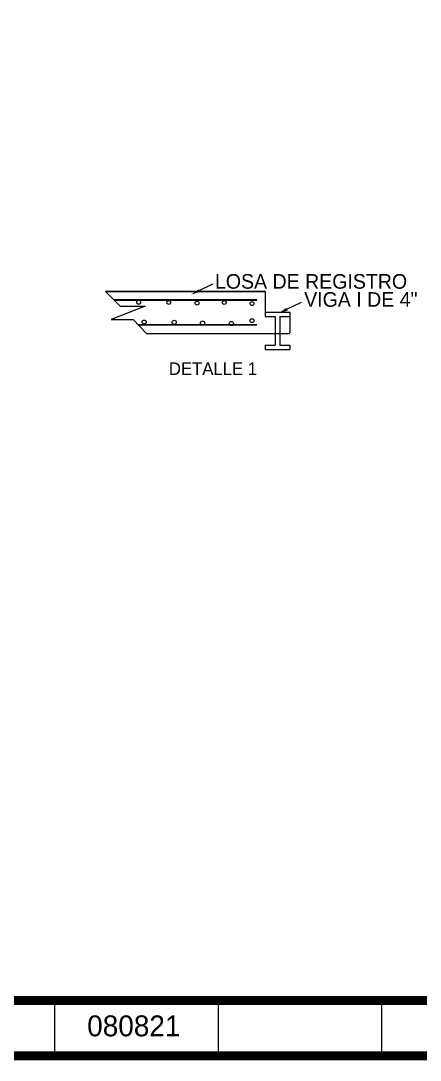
# Model space of a CAD drawing. Header units: centimetres. Extents: x 899 to 279254, y -3207 to 1299.
# Drawn here: x 9395 to 9778, y -3207 to -2210 of the extents above; entities that cross this region are included whole.
import ezdxf
from ezdxf.enums import TextEntityAlignment as Align

# ---------------------------------------------------------------- set-up
doc = ezdxf.new("R2010")
doc.units = ezdxf.units.CM
doc.header["$LTSCALE"] = 10
doc.header["$MEASUREMENT"] = 0
doc.layers.get('0').update_dxf_attribs({"linetype": 'CONTINUOUS'})
for name, color, linetype in [('DIM', 7, 'CONTINUOUS'), ('MARCO', 7, 'CONTINUOUS'), ('REGISTRO', 1, 'CONTINUOUS'), ('TEXTOS', 7, 'CONTINUOUS'), ('VARILLAS', 30, 'CONTINUOUS')]:
    doc.layers.add(name, color=color, linetype=linetype)
doc.layers.add('VIGAS', color=7, linetype='CONTINUOUS', true_color=0x53dfa5)
doc.styles.get("Standard").update_dxf_attribs({"font": ''})
doc.styles.add('Zurich', font='')
doc.styles.get('Standard').set_extended_font_data('Zurich Ex BT')
doc.styles.get('Zurich').set_extended_font_data('Zurich Ex BT')

# ---------------------------------------------------------------- blocks, each defined once
blk = doc.blocks.new('Marco-Reg')
at = {"layer": 'MARCO', "linetype": 'Continuous'}
for p, q in [((9427.73, -3149.36), (9427.73, -3202.3)), ((9584.36, -3149.36), (9584.36, -3202.3)), ((9741, -3149.36), (9741, -3202.3))]:
    blk.add_line(p, q, dxfattribs=at)
at = {"layer": 'MARCO', "linetype": 'Continuous', "const_width": 8.49}
blk.add_lwpolyline([(11923.61, -3202.3), (11923.61, -1083.64), (8649.32, -1083.64), (8649.32, -3202.3)], close=True, dxfattribs=at)
blk.add_lwpolyline([(11156.09, -3149.36), (8649.32, -3149.36)], dxfattribs=at)

msp = doc.modelspace()

# ---------------------------------------------------------------- linework, layer by layer
at = {"lineweight": 5}
for p, q in [((9629.567, -2469.56), (9476.584, -2469.56)), ((9565.692, -2468.659), (9579.534, -2461.994)), ((9650.392, -2486.477), (9664.351, -2479.756))]:
    msp.add_line(p, q, dxfattribs=at)
msp.add_line((9490.675, -2483.65), (9490.442, -2483.65))
for points in [[(9567.089, -2469.991), (9565.799, -2467.312), (9558.409, -2472.521)], [(9651.037, -2487.816), (9649.747, -2485.138), (9642.356, -2490.346)]]:
    msp.add_solid(points, dxfattribs=at)
at = {"layer": 'REGISTRO', "lineweight": 5}
for p, q in [((9476.584, -2469.56), (9629.567, -2469.56)), ((9629.567, -2469.56), (9629.567, -2493.362)), ((9490.675, -2483.65), (9514.654, -2483.65)), ((9653.369, -2509.068), (9653.369, -2489.395)), ((9515.923, -2509.56), (9653.037, -2509.56))]:
    msp.add_line(p, q, dxfattribs=at)
at = {"layer": 'REGISTRO'}
for p, q in [((9476.584, -2469.56), (9490.442, -2483.65)), ((9514.654, -2483.65), (9482.016, -2496.308)), ((9482.016, -2496.308), (9502.891, -2496.308)), ((9502.891, -2496.308), (9515.923, -2509.56))]:
    msp.add_line(p, q, dxfattribs=at)
at = {"layer": 'VARILLAS', "lineweight": 5}
for p, q in [((9484.256, -2477.232), (9621.389, -2477.232)), ((9484.781, -2477.756), (9621.389, -2477.756)), ((9508.059, -2501.034), (9621.389, -2501.034)), ((9508.583, -2501.558), (9621.389, -2501.558))]:
    msp.add_line(p, q, dxfattribs=at)
for centre, radius in [((9508.345, -2479.757), 1.873), ((9537.172, -2479.983), 1.873), ((9564.302, -2480.565), 1.873), ((9590.324, -2480.014), 1.873), ((9616.974, -2481.018), 1.873), ((9513.574, -2498.774), 1.985), ((9542.4, -2499), 1.985), ((9569.531, -2499.582), 1.985), ((9597.104, -2500.165), 1.985), ((9616.974, -2497.439), 1.873)]:
    msp.add_circle(centre, radius, dxfattribs=at)
at = {"layer": 'VIGAS', "lineweight": 5}
for p, q in [((9629.567, -2489.395), (9653.369, -2489.395)), ((9629.567, -2493.362), (9639.165, -2493.362)), ((9639.165, -2493.362), (9639.165, -2520.951)), ((9643.442, -2493.362), (9643.442, -2520.951)), ((9643.442, -2493.362), (9653.369, -2493.362)), ((9629.567, -2520.951), (9639.165, -2520.951)), ((9629.567, -2520.951), (9629.567, -2524.918)), ((9643.442, -2520.951), (9653.04, -2520.951)), ((9629.567, -2524.918), (9653.04, -2524.918))]:
    msp.add_line(p, q, dxfattribs=at)
at = {"layer": 'VIGAS'}
msp.add_line((9653.04, -2520.951), (9653.04, -2524.918), dxfattribs=at)

# ---------------------------------------------------------------- block references
at = {"layer": 'DIM'}
msp.add_blockref('Marco-Reg', (0, 0), dxfattribs=at)

# ---------------------------------------------------------------- texts
at = {"lineweight": 5, "style": 'Zurich'}
msp.add_text('DETALLE 1', height=11.9653, dxfattribs=at).set_placement((9537.249, -2549.397))
at = {"lineweight": 5, "char_height": 14, "attachment_point": 4, "style": 'Zurich'}
for s, insert in [('LOSA DE REGISTRO', (9581.411, -2459.85)), ('VIGA I DE 4"', (9666.883, -2477.163))]:
    msp.add_mtext(s, dxfattribs=dict(at, insert=insert))
at = {"layer": 'TEXTOS'}
msp.add_text('080821', height=20.0188, dxfattribs=at).set_placement((9503.667, -3183.625), align=Align.CENTER)

doc.saveas('drawing.dxf')
